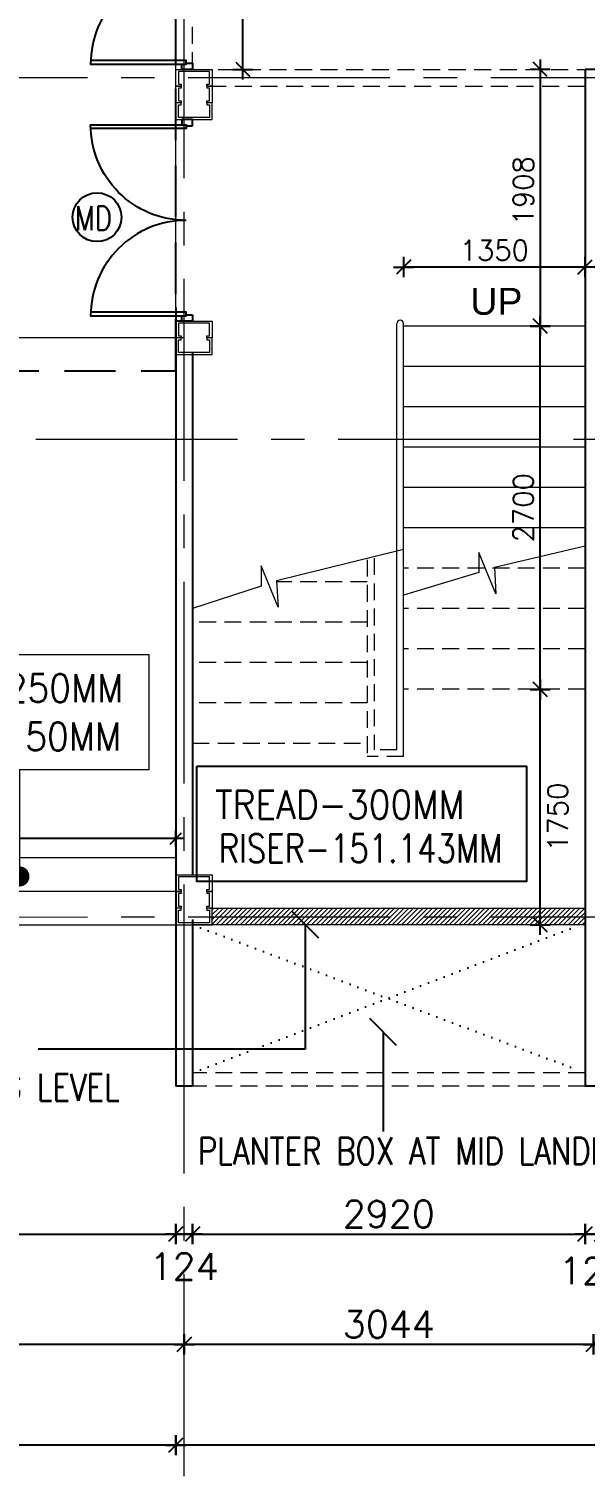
# Model space of a CAD drawing. Header units: inches. Extents: x -234845 to -176446, y -524542 to -442800.
# Drawn here: x -224345 to -220208, y -514338 to -503581 of the extents above; entities that cross this region are included whole.
import ezdxf
from ezdxf.enums import TextEntityAlignment as Align

# ---------------------------------------------------------------- set-up
doc = ezdxf.new("R2010")
doc.units = ezdxf.units.IN
doc.header["$MEASUREMENT"] = 0
doc.header["$PDMODE"] = 34
doc.header["$PDSIZE"] = -10
for name, pattern in [('CENTER2', [1.125, 0.75, -0.125, 0.125, -0.125]), ('DASHED', [19.05, 12.7, -6.35]), ('DOT2', [0.125, 0, -0.125]), ('HIDDEN', [0.375, 0.25, -0.125])]:
    doc.linetypes.add(name, pattern=pattern)
for name, color, linetype in [('ADOOR', 14, 'Continuous'), ('arrow', 23, 'Continuous'), ('COLUMN', 6, 'Continuous'), ('Dim dotted', 30, 'Continuous'), ('Dimension', 10, 'Continuous'), ('DOOR', 34, 'Continuous'), ('GFRG PANELS', 4, 'Continuous'), ('GLASS', 8, 'Continuous'), ('H', 251, 'Continuous'), ('MISC', 2, 'Continuous'), ('rail', 11, 'Continuous'), ('STEPS', 161, 'Continuous'), ('win tag', 144, 'Continuous')]:
    doc.layers.add(name, color=color, linetype=linetype)
doc.layers.add('Grid', color=254, linetype='Continuous', lineweight=15)
doc.layers.add('TEXT', color=32, linetype='Continuous', lineweight=18)
doc.styles.add('RMTXT', font='romans.shx')
doc.styles.get("Standard").update_dxf_attribs({"font": 'arial.ttf'})
doc.styles.add('style1', font='romans.shx', dxfattribs={"width": 0.8})
doc.dimstyles.new('ELEV-DIM', dxfattribs={"dimtxt": 150, "dimasz": 1, "dimexe": 100, "dimexo": 150, "dimgap": 50, "dimtad": 1, "dimdec": 0, "dimzin": 0, "dimdsep": 46, "dimtxsty": 'RMTXT', "dimblk": 'ARH4', "dimcen": 0.09375, "dimdle": 100, "dimse1": 1, "dimse2": 1, "dimclrd": 256, "dimclre": 256, "dimclrt": 151, "dimadec": 0, "dimazin": 0, "dimtfac": 50, "dimtdec": 0, "dimtofl": 0, "dimtmove": 2, "dimatfit": 3, "dimldrblk": 'OBLIQUE', "dimfxl": 1, "dimtolj": 1, "dimtzin": 0, "dimlwd": -1, "dimlwe": -1, "dimarcsym": 0})

# ---------------------------------------------------------------- blocks, each defined once
blk = doc.blocks.new('ARH4')
for p, q in [((0, -75), (0, 75)), ((-53.033, -53.033), (53.033, 53.033)), ((75, 0), (-75, 0))]:
    blk.add_line(p, q)
blk = doc.blocks.new('*D385')
at = {"layer": 'DEFPOINTS', "color": 0, "transparency": 16777216}
for p in [(-183410, -511490), (-223252, -514024), (-223252, -514108)]:
    blk.add_point(p, dxfattribs=at)
at = {"layer": 'Dimension', "transparency": 16777216}
blk.add_line((-183411, -514108), (-223251, -514108), dxfattribs=at)
at = {"layer": 'Dimension', "transparency": 16777216, "rotation": 180}
blk.add_blockref('ARH4', (-223252, -514108), dxfattribs=at)
at = {"layer": 'Dimension', "transparency": 16777216}
blk.add_blockref('ARH4', (-183410, -514108), dxfattribs=at)
at = {"layer": 'Dimension', "color": 151, "lineweight": 0, "transparency": 16777216, "insert": (-204051, -513958), "char_height": 200, "attachment_point": 5, "style": 'RMTXT'}
blk.add_mtext('\\A1;39842', dxfattribs=at)
blk = doc.blocks.new('_Oblique')
at = {"color": 0, "linetype": 'ByBlock', "lineweight": -2}
blk.add_line((-0.5, -0.5), (0.5, 0.5), dxfattribs=at)
blk = doc.blocks.new('*D398')
at = {"layer": 'DEFPOINTS', "color": 0, "transparency": 16777216}
for p in [(-217102, -510506), (-220146, -511514), (-220146, -513359)]:
    blk.add_point(p, dxfattribs=at)
at = {"layer": 'Dimension', "transparency": 16777216}
blk.add_line((-217103, -513359), (-220145, -513359), dxfattribs=at)
at = {"layer": 'Dimension', "transparency": 16777216, "rotation": 180}
blk.add_blockref('ARH4', (-220146, -513359), dxfattribs=at)
at = {"layer": 'Dimension', "transparency": 16777216}
blk.add_blockref('ARH4', (-217102, -513359), dxfattribs=at)
at = {"layer": 'Dimension', "color": 151, "lineweight": 0, "transparency": 16777216, "insert": (-218624, -513209), "char_height": 200, "attachment_point": 5, "style": 'RMTXT'}
blk.add_mtext('\\A1;3044', dxfattribs=at)
blk = doc.blocks.new('*D399')
at = {"layer": 'DEFPOINTS', "color": 0, "transparency": 16777216}
for p in [(-220146, -511514), (-223190, -511822), (-223190, -513359)]:
    blk.add_point(p, dxfattribs=at)
at = {"layer": 'Dimension', "transparency": 16777216}
blk.add_line((-220147, -513359), (-223189, -513359), dxfattribs=at)
at = {"layer": 'Dimension', "transparency": 16777216, "rotation": 180}
blk.add_blockref('ARH4', (-223190, -513359), dxfattribs=at)
at = {"layer": 'Dimension', "transparency": 16777216}
blk.add_blockref('ARH4', (-220146, -513359), dxfattribs=at)
at = {"layer": 'Dimension', "color": 151, "lineweight": 0, "transparency": 16777216, "insert": (-221668, -513209), "char_height": 200, "attachment_point": 5, "style": 'RMTXT'}
blk.add_mtext('\\A1;3044', dxfattribs=at)
blk = doc.blocks.new('*D453')
at = {"layer": 'DEFPOINTS', "color": 0, "transparency": 16777216}
for p in [(-223252, -501757), (-223252, -502452), (-229486, -505564)]:
    blk.add_point(p, dxfattribs=at)
at = {"layer": 'Dimension', "transparency": 16777216}
blk.add_line((-229485, -502452), (-223253, -502452), dxfattribs=at)
at = {"layer": 'Dimension', "transparency": 16777216, "rotation": 180}
blk.add_blockref('ARH4', (-229486, -502452), dxfattribs=at)
at = {"layer": 'Dimension', "transparency": 16777216}
blk.add_blockref('ARH4', (-223252, -502452), dxfattribs=at)
at = {"layer": 'Dimension', "color": 151, "lineweight": 0, "transparency": 16777216, "insert": (-226693, -502311), "char_height": 200, "attachment_point": 5, "style": 'RMTXT'}
blk.add_mtext('\\A1;6234', dxfattribs=at)
blk = doc.blocks.new('*D828')
at = {"layer": 'DEFPOINTS', "color": 0, "transparency": 16777216}
for p in [(-229486, -511440, 2), (-223252, -511440), (-223252, -512539)]:
    blk.add_point(p, dxfattribs=at)
at = {"layer": 'Dimension', "transparency": 16777216}
blk.add_line((-229485, -512539), (-223253, -512539), dxfattribs=at)
at = {"layer": 'Dimension', "transparency": 16777216, "rotation": 180}
blk.add_blockref('ARH4', (-229486, -512539), dxfattribs=at)
at = {"layer": 'Dimension', "transparency": 16777216}
blk.add_blockref('ARH4', (-223252, -512539), dxfattribs=at)
at = {"layer": 'Dimension', "color": 151, "lineweight": 0, "transparency": 16777216, "insert": (-226369, -512389), "char_height": 200, "attachment_point": 5, "style": 'RMTXT'}
blk.add_mtext('\\A1;6234', dxfattribs=at)
blk = doc.blocks.new('*D829')
at = {"layer": 'DEFPOINTS', "color": 0, "transparency": 16777216}
for p in [(-223252, -511429), (-223128, -511440), (-223128, -512539)]:
    blk.add_point(p, dxfattribs=at)
at = {"layer": 'Dimension', "transparency": 16777216}
blk.add_line((-223251, -512539), (-223129, -512539), dxfattribs=at)
at = {"layer": 'Dimension', "transparency": 16777216, "rotation": 180}
blk.add_blockref('ARH4', (-223252, -512539), dxfattribs=at)
at = {"layer": 'Dimension', "transparency": 16777216}
blk.add_blockref('ARH4', (-223128, -512539), dxfattribs=at)
at = {"layer": 'Dimension', "color": 151, "lineweight": 0, "transparency": 16777216, "insert": (-223190, -512780), "char_height": 200, "attachment_point": 5, "style": 'RMTXT'}
blk.add_mtext('\\A1;124', dxfattribs=at)
blk = doc.blocks.new('*D455')
at = {"layer": 'DEFPOINTS', "color": 0, "transparency": 16777216}
for p in [(-220208, -510228), (-220084, -510240), (-220084, -512539)]:
    blk.add_point(p, dxfattribs=at)
at = {"layer": 'Dimension', "transparency": 16777216}
blk.add_line((-220207, -512539), (-220085, -512539), dxfattribs=at)
at = {"layer": 'Dimension', "transparency": 16777216, "rotation": 180}
blk.add_blockref('ARH4', (-220208, -512539), dxfattribs=at)
at = {"layer": 'Dimension', "transparency": 16777216}
blk.add_blockref('ARH4', (-220084, -512539), dxfattribs=at)
at = {"layer": 'Dimension', "color": 151, "lineweight": 0, "transparency": 16777216, "insert": (-220146, -512812), "char_height": 200, "attachment_point": 5, "style": 'RMTXT'}
blk.add_mtext('\\A1;124', dxfattribs=at)
blk = doc.blocks.new('A$C57853642')
at = {"layer": 'DOOR'}
for points in [[(-639.2, 179.8, 0.414214), (-1207.7, 748.2), (-1207.7, 179.8), (-1185.5, 179.8), (-1185.5, 747.8)], [(-639.2, 179.8, -0.414214), (-70.8, 748.2), (-70.8, 179.8), (-92.9, 179.8), (-92.9, 747.8)]]:
    blk.add_lwpolyline(points, format="xyb", dxfattribs=at)
for points in [[(-1201.3, 141.9), (-1239.2, 141.9), (-1239.2, 205), (-1207.7, 205), (-1207.7, 179.8), (-1201.3, 179.8)], [(-77.1, 141.9), (-39.2, 141.9), (-39.2, 205), (-70.8, 205), (-70.8, 179.8), (-77.1, 179.8)]]:
    blk.add_lwpolyline(points, close=True, dxfattribs=at)
blk = doc.blocks.new('*D543')
at = {"layer": 'DEFPOINTS', "color": 0, "transparency": 16777216}
for p in [(-223128, -510240), (-220208, -510240), (-220208, -512539)]:
    blk.add_point(p, dxfattribs=at)
at = {"layer": 'Dimension', "transparency": 16777216}
blk.add_line((-223127, -512539), (-220209, -512539), dxfattribs=at)
at = {"layer": 'Dimension', "transparency": 16777216, "rotation": 180}
blk.add_blockref('ARH4', (-223128, -512539), dxfattribs=at)
at = {"layer": 'Dimension', "transparency": 16777216}
blk.add_blockref('ARH4', (-220208, -512539), dxfattribs=at)
at = {"layer": 'Dimension', "color": 151, "lineweight": 0, "transparency": 16777216, "insert": (-221668, -512389), "char_height": 200, "attachment_point": 5, "style": 'RMTXT'}
blk.add_mtext('\\A1;2920', dxfattribs=at)
blk = doc.blocks.new('*D544')
at = {"layer": 'DEFPOINTS', "color": 0, "transparency": 16777216}
for p in [(-229424, -513010), (-223190, -513010), (-223190, -513359)]:
    blk.add_point(p, dxfattribs=at)
at = {"layer": 'Dimension', "transparency": 16777216}
for p, q in [((-229423, -513359), (-227304, -513359)), ((-223191, -513359), (-226499, -513359))]:
    blk.add_line(p, q, dxfattribs=at)
at = {"layer": 'Dimension', "transparency": 16777216, "rotation": 180}
blk.add_blockref('ARH4', (-229424, -513359), dxfattribs=at)
at = {"layer": 'Dimension', "transparency": 16777216}
blk.add_blockref('ARH4', (-223190, -513359), dxfattribs=at)
at = {"layer": 'Dimension', "color": 151, "lineweight": 0, "transparency": 16777216, "insert": (-226902, -513359), "char_height": 200, "attachment_point": 5, "style": 'RMTXT'}
blk.add_mtext('\\A1;6234', dxfattribs=at)
blk = doc.blocks.new('*D545')
at = {"layer": 'DEFPOINTS', "color": 0, "transparency": 16777216}
for p in [(-231886, -510321, 0), (-223252, -511429), (-231886, -514108)]:
    blk.add_point(p, dxfattribs=at)
at = {"layer": 'Dimension', "transparency": 16777216}
blk.add_line((-223253, -514108), (-231885, -514108), dxfattribs=at)
at = {"layer": 'Dimension', "transparency": 16777216, "rotation": 180}
blk.add_blockref('ARH4', (-231886, -514108), dxfattribs=at)
at = {"layer": 'Dimension', "transparency": 16777216}
blk.add_blockref('ARH4', (-223252, -514108), dxfattribs=at)
at = {"layer": 'Dimension', "color": 151, "lineweight": 0, "transparency": 16777216, "insert": (-227569, -513958), "char_height": 200, "attachment_point": 5, "style": 'RMTXT'}
blk.add_mtext('\\A1;8634', dxfattribs=at)
blk = doc.blocks.new('*D581')
at = {"layer": 'DEFPOINTS', "color": 0, "transparency": 16777216}
for p in [(-223252, -509598), (-223252, -509704, 0), (-226952, -509779, 0)]:
    blk.add_point(p, dxfattribs=at)
at = {"layer": 'Dim dotted', "transparency": 16777216}
for p, q in [((-226951, -509598), (-225416, -509598)), ((-223253, -509598), (-224788, -509598))]:
    blk.add_line(p, q, dxfattribs=at)
at = {"layer": 'Dim dotted', "transparency": 16777216, "xscale": 0.8, "yscale": 0.8, "zscale": 0.8, "rotation": 180}
blk.add_blockref('ARH4', (-226952, -509598), dxfattribs=at)
at = {"layer": 'Dim dotted', "transparency": 16777216, "xscale": 0.8, "yscale": 0.8, "zscale": 0.8}
blk.add_blockref('ARH4', (-223252, -509598), dxfattribs=at)
at = {"layer": 'Dim dotted', "color": 151, "transparency": 16777216, "insert": (-225102, -509598), "char_height": 150, "attachment_point": 5, "style": 'RMTXT'}
blk.add_mtext('\\A1;3700', dxfattribs=at)
blk = doc.blocks.new('*D582')
at = {"layer": 'DEFPOINTS', "color": 0, "transparency": 16777216}
for p in [(-222863, -501962), (-222754, -501962), (-222863, -503882)]:
    blk.add_point(p, dxfattribs=at)
at = {"layer": 'Dimension', "transparency": 16777216}
blk.add_line((-222754, -503881), (-222754, -501963), dxfattribs=at)
for p, rotation in [((-222754, -501962), 90), ((-222754, -503882), 270)]:
    blk.add_blockref('ARH4', p, dxfattribs=dict(at, rotation=rotation))
at = {"layer": 'Dimension', "color": 151, "lineweight": 0, "transparency": 16777216, "insert": (-222855, -502922), "char_height": 200, "attachment_point": 5, "rotation": 90, "style": 'RMTXT'}
blk.add_mtext('\\A1;1920', dxfattribs=at)
blk = doc.blocks.new('*D805')
at = {"layer": 'DEFPOINTS', "color": 0, "transparency": 16777216}
for p in [(-220858, -508490), (-220542, -508490), (-220263, -510240)]:
    blk.add_point(p, dxfattribs=at)
at = {"layer": 'Dim dotted', "transparency": 16777216}
blk.add_line((-220542, -510239), (-220542, -508491), dxfattribs=at)
for p, rotation in [((-220542, -508490), 90), ((-220542, -510240), 270)]:
    blk.add_blockref('ARH4', p, dxfattribs=dict(at, rotation=rotation))
at = {"layer": 'Dim dotted', "color": 151, "transparency": 16777216, "insert": (-220411, -509440), "char_height": 150, "attachment_point": 5, "rotation": 90, "style": 'RMTXT'}
blk.add_mtext('\\A1;1750', dxfattribs=at)
blk = doc.blocks.new('*D806')
at = {"layer": 'DEFPOINTS', "color": 0, "transparency": 16777216}
for p in [(-220208, -503882), (-220542, -505790), (-220373, -505790)]:
    blk.add_point(p, dxfattribs=at)
at = {"layer": 'Dim dotted', "transparency": 16777216}
blk.add_line((-220542, -503883), (-220542, -505789), dxfattribs=at)
for p, rotation in [((-220542, -503882), 90), ((-220542, -505790), 270)]:
    blk.add_blockref('ARH4', p, dxfattribs=dict(at, rotation=rotation))
at = {"layer": 'Dim dotted', "color": 151, "transparency": 16777216, "insert": (-220667, -504784), "char_height": 150, "attachment_point": 5, "rotation": 90, "style": 'RMTXT'}
blk.add_mtext('\\A1;1908', dxfattribs=at)
blk = doc.blocks.new('*D807')
at = {"layer": 'DEFPOINTS', "color": 0, "transparency": 16777216}
for p in [(-221558, -505351), (-220208, -505912), (-221558, -506332)]:
    blk.add_point(p, dxfattribs=at)
at = {"layer": 'Dim dotted', "transparency": 16777216}
blk.add_line((-220209, -505351), (-221557, -505351), dxfattribs=at)
at = {"layer": 'Dim dotted', "transparency": 16777216, "rotation": 180}
blk.add_blockref('ARH4', (-221558, -505351), dxfattribs=at)
at = {"layer": 'Dim dotted', "transparency": 16777216}
blk.add_blockref('ARH4', (-220208, -505351), dxfattribs=at)
at = {"layer": 'Dim dotted', "color": 151, "transparency": 16777216, "insert": (-220883, -505226), "char_height": 150, "attachment_point": 5, "style": 'RMTXT'}
blk.add_mtext('\\A1;1350', dxfattribs=at)
blk = doc.blocks.new('*D808')
at = {"layer": 'DEFPOINTS', "color": 0, "transparency": 16777216}
for p in [(-221027, -505790), (-220542, -505790), (-220773, -508490)]:
    blk.add_point(p, dxfattribs=at)
at = {"layer": 'Dim dotted', "transparency": 16777216}
blk.add_line((-220542, -508489), (-220542, -505791), dxfattribs=at)
for p, rotation in [((-220542, -505790), 90), ((-220542, -508490), 270)]:
    blk.add_blockref('ARH4', p, dxfattribs=dict(at, rotation=rotation))
at = {"layer": 'Dim dotted', "color": 151, "transparency": 16777216, "insert": (-220667, -507140), "char_height": 150, "attachment_point": 5, "rotation": 90, "style": 'RMTXT'}
blk.add_mtext('\\A1;2700', dxfattribs=at)

msp = doc.modelspace()

# ---------------------------------------------------------------- hatches: boundary and pattern name
at = {"layer": 'H', "lineweight": 0}
h = msp.add_hatch(dxfattribs=at)
h.set_pattern_fill('ANSI31', color=256, scale=200, style=0)
h.set_pattern_definition([(45, (-223127.989, -510239.67), (-17.67767, 17.67767), [])])
h.paths.add_polyline_path([(-222982, -510115.7), (-222982, -510177.7), (-220208, -510177.7), (-220208, -510115.7)])
h.paths.add_polyline_path([(-222982, -510239.7), (-223128, -510239.7), (-220208, -510239.7), (-220208, -510177.7), (-222982, -510177.7)])

# ---------------------------------------------------------------- linework, layer by layer
at = {"layer": 'ADOOR', "lineweight": 0}
for p, q in [((-223252, -503911.7), (-223252, -502411.7, 0.5)), ((-223252, -505753.7, -0.5), (-223252, -504253.7))]:
    msp.add_line(p, q, dxfattribs=at)
at = {"layer": 'ADOOR', "linetype": 'DASHED', "lineweight": 0, "ltscale": 10}
for p, q in [((-223128, -503881.7), (-223128, -502381.7, 0.5)), ((-223128, -503881.7), (-220208, -503881.7)), ((-223004, -504005.7), (-220208, -504005.7))]:
    msp.add_line(p, q, dxfattribs=at)
at = {"layer": 'COLUMN', "lineweight": 0, "ltscale": 505}
for p, q in [((-223212, -504005.7), (-223212, -504020.7)), ((-223022, -504005.7), (-223022, -504020.7)), ((-223212, -509991.7), (-223212, -510006.7)), ((-223022, -509991.7), (-223022, -510006.7))]:
    msp.add_line(p, q, dxfattribs=at)
for points in [[(-223212, -504005.7), (-223252, -504005.7), (-223252, -503881.7), (-222982, -503881.7), (-222982, -504005.7), (-223022, -504005.7), (-223022, -503990.7), (-223002, -503990.7), (-223002, -503896.7), (-223232, -503896.7), (-223232, -503990.7), (-223212, -503990.7), (-223212, -504005.7)], [(-223212, -504129.7), (-223252, -504129.7), (-223252, -504005.7), (-223212, -504005.7)], [(-223212, -504020.7), (-223232, -504020.7), (-223232, -504114.7), (-223212, -504114.7), (-223212, -504129.7)], [(-223022, -504005.7), (-222982, -504005.7), (-222982, -504129.7), (-223022, -504129.7), (-223022, -504114.7), (-223002, -504114.7), (-223002, -504020.7), (-223022, -504020.7)], [(-223212, -504129.7), (-223252, -504129.7), (-223252, -504253.7), (-222982, -504253.7), (-222982, -504129.7), (-223022, -504129.7), (-223022, -504144.7), (-223002, -504144.7), (-223002, -504238.7), (-223232, -504238.7), (-223232, -504144.7), (-223212, -504144.7), (-223212, -504129.7)], [(-223212, -509991.7), (-223252, -509991.7), (-223252, -509867.7), (-222982, -509867.7), (-222982, -509991.7), (-223022, -509991.7), (-223022, -509976.7), (-223002, -509976.7), (-223002, -509882.7), (-223232, -509882.7), (-223232, -509976.7), (-223212, -509976.7), (-223212, -509991.7)], [(-223212, -510115.7), (-223252, -510115.7), (-223252, -509991.7), (-223212, -509991.7)], [(-223212, -510006.7), (-223232, -510006.7), (-223232, -510100.7), (-223212, -510100.7), (-223212, -510115.7)], [(-223022, -509991.7), (-222982, -509991.7), (-222982, -510115.7), (-223022, -510115.7), (-223022, -510100.7), (-223002, -510100.7), (-223002, -510006.7), (-223022, -510006.7)], [(-223212, -510115.7), (-223252, -510115.7), (-223252, -510239.7), (-222982, -510239.7), (-222982, -510115.7), (-223022, -510115.7), (-223022, -510130.7), (-223002, -510130.7), (-223002, -510224.7), (-223232, -510224.7), (-223232, -510130.7), (-223212, -510130.7), (-223212, -510115.7)]]:
    msp.add_lwpolyline(points, dxfattribs=at)
at = {"layer": 'COLUMN', "lineweight": 0, "ltscale": 505, "elevation": -0.5}
for points in [[(-223212, -505877.7), (-223252, -505877.7), (-223252, -505753.7), (-222982, -505753.7), (-222982, -505877.7), (-223022, -505877.7), (-223022, -505862.7), (-223002, -505862.7), (-223002, -505768.7), (-223232, -505768.7), (-223232, -505862.7), (-223212, -505862.7), (-223212, -505877.7)], [(-223212, -505877.7), (-223252, -505877.7), (-223252, -506001.7), (-222982, -506001.7), (-222982, -505877.7), (-223022, -505877.7), (-223022, -505892.7), (-223002, -505892.7), (-223002, -505986.7), (-223232, -505986.7), (-223232, -505892.7), (-223212, -505892.7), (-223212, -505877.7)]]:
    msp.add_lwpolyline(points, dxfattribs=at)
at = {"layer": 'Dim dotted', "linetype": 'DOT2', "ltscale": 500}
for p, q in [((-223128, -511339.7), (-220208, -510227.7)), ((-223128, -510239.7), (-220208, -511339.7))]:
    msp.add_line(p, q, dxfattribs=at)
at = {"layer": 'DOOR', "lineweight": 0}
for points in [[(-221558.5, -507451.4), (-222502.3, -507683.8), (-222491.3, -507878.7), (-222617.2, -507572.6), (-222617.2, -507722), (-223128.5, -507889.7)], [(-220208, -507426.1), (-220882.3, -507583.8), (-220871.3, -507778.7), (-220997.2, -507472.6), (-220997.2, -507622), (-221558.5, -507789.7)]]:
    msp.add_lwpolyline(points, dxfattribs=at)
at = {"layer": 'GFRG PANELS'}
for p, q in [((-218064, -503881.7), (-220208, -503881.7)), ((-220208, -503881.7), (-220208, -511439.7)), ((-223252, -505651.7), (-223252, -511439.7)), ((-223128, -505753.7), (-223252, -505753.7)), ((-223128, -505986.7), (-223128, -509867.7)), ((-223128, -510199.7), (-223128, -511439.7)), ((-223128, -511439.7), (-223252, -511439.7)), ((-220084, -511439.7), (-220208, -511439.7))]:
    msp.add_line(p, q, dxfattribs=at)
at = {"layer": 'GLASS', "color": 11, "linetype": 'DASHED', "ltscale": 30, "elevation": 2.2}
msp.add_lwpolyline([(-225795.9, -506121.7), (-223252, -506121.7), (-223252, -501961.7), (-225795.9, -501961.7)], close=True, dxfattribs=at)
at = {"layer": 'Grid', "linetype": 'CENTER2', "lineweight": 5, "ltscale": 2000}
for p, q in [((-223190, -511439.7), (-223190, -491320.7)), ((-183410, -503943.7), (-233183.3, -503943.7)), ((-223190, -505877.7, -0.5), (-233183.3, -505877.7, -0.5)), ((-195794, -506633.7), (-233183.3, -506633.7)), ((-183410, -510177.7), (-233183.4, -510186.1)), ((-223190, -514337.6), (-223190, -511439.7))]:
    msp.add_line(p, q, dxfattribs=at)
at = {"layer": 'MISC', "color": 8}
msp.add_lwpolyline([(-223095.1, -509061), (-220643.1, -509061), (-220643.1, -509918.8), (-223095.1, -509918.8)], close=True, dxfattribs=at)
at = {"layer": 'rail', "lineweight": 5, "ltscale": 100}
for p, q in [((-221608.5, -508939.7), (-221608.5, -505771.4)), ((-221558.5, -508989.7), (-221558.5, -505771.4))]:
    msp.add_line(p, q, dxfattribs=at)
msp.add_arc((-221583.5, -505771.4), 25, 0, 180, dxfattribs=at)
at = {"layer": 'STEPS', "lineweight": 5, "ltscale": 100}
for p, q in [((-220208, -505789.7), (-221558.5, -505789.7)), ((-220208, -506089.7), (-221558.5, -506089.7)), ((-220208, -506389.7), (-221558.5, -506389.7)), ((-220208, -506689.7), (-221558.5, -506689.7)), ((-220208, -506989.7), (-221558.5, -506989.7)), ((-220208, -507289.7), (-221558.5, -507289.7)), ((-226952, -509739.7), (-223252, -509739.7)), ((-226952, -509989.7), (-223252, -509989.7)), ((-223004, -510115.7), (-220208, -510115.7)), ((-229486, -510239.7), (-223252, -510239.7)), ((-220208, -510239.7), (-223128, -510239.7))]:
    msp.add_line(p, q, dxfattribs=at)
at = {"layer": 'STEPS', "linetype": 'HIDDEN', "lineweight": 5, "ltscale": 500}
for p, q in [((-221828, -507526.1), (-221828, -508989.7)), ((-221778, -507514.4), (-221778, -508939.7)), ((-220208, -507589.7), (-221558.5, -507589.7)), ((-221828, -507689.7), (-222501.9, -507689.7)), ((-220208, -507889.7), (-221558.5, -507889.7)), ((-221828, -507989.7), (-223128, -507989.7)), ((-220208, -508189.7), (-221558.5, -508189.7)), ((-221828, -508289.7), (-223128, -508289.7)), ((-220208, -508489.7), (-221558.5, -508489.7)), ((-221828, -508589.7), (-223128, -508589.7)), ((-223128.5, -508889.7), (-221828, -508889.7)), ((-221558.5, -508989.7), (-221828, -508989.7)), ((-221608.5, -508939.7), (-221778, -508939.7)), ((-223252, -511439.7), (-223252, -510239.7)), ((-220208, -511339.7), (-223128, -511339.7)), ((-220208, -511439.7), (-223128, -511439.7))]:
    msp.add_line(p, q, dxfattribs=at)
at = {"layer": 'TEXT', "elevation": 0}
msp.add_lwpolyline([(-225653.5, -508229.7), (-223453.9, -508229.7), (-223453.9, -509087.5), (-225653.5, -509087.5)], close=True, dxfattribs=at)
at = {"layer": 'win tag'}
msp.add_circle((-223838.3, -504980.4, -0.5), 181.8, dxfattribs=at)

# ---------------------------------------------------------------- block references
at = {"layer": 'GFRG PANELS', "extrusion": (3.81666e-16, -0.000309778, 1), "xscale": -1.25000022032587, "yscale": 1.25000022032587, "zscale": 1.25000022032587, "rotation": 90.00000000014117}
for p in [(-222950.7, -503930.7, 156.1), (-222950.7, -505802.7, 156.2)]:
    msp.add_blockref('A$C57853642', p, dxfattribs=at)

# ---------------------------------------------------------------- texts
at = {"layer": 'TEXT'}
msp.add_text('UP', height=200, dxfattribs=at).set_placement((-221061.8, -505705.6))
at = {"layer": 'TEXT', "style": 'RMTXT'}
for s, width, p in [('TREAD-250MM', 0.9, (-224570.8, -508481.1, 0)), ('RISER-150MM', 0.9, (-224562.5, -508840.3, 0)), ('TREAD-300MM', 0.9, (-222032.2, -509346.4)), ('RISER-151.143MM', 0.8, (-221878.4, -509671.6))]:
    msp.add_text(s, height=210, dxfattribs=dict(at, width=width)).set_placement(p, align=Align.MIDDLE)
at = {"layer": 'TEXT', "style": 'style1', "width": 0.8}
for s, p in [('MID LANDING LEVEL', (-225753.7, -511548.2)), ('PLANTER BOX AT MID LANDING LEVEL', (-223088.7, -512020.6))]:
    msp.add_text(s, height=200, dxfattribs=at).set_placement(p)
at = {"layer": 'win tag', "style": 'style1', "width": 0.8}
msp.add_text('MD', height=178.5, dxfattribs=at).set_placement((-224002.2, -505077.4, -0.5))

# ---------------------------------------------------------------- dimensions: what is measured, and where the dimension line sits
at = {"layer": 'Dim dotted'}
for base, p1, p2, picture, middle in [((-220541.8, -505789.7), (-220208, -503881.7), (-220373.2, -505789.7), '*D806', (-220666.8, -504784.2)), ((-220541.8, -508489.7), (-220262.9, -510239.7), (-220858.2, -508489.7), '*D805', (-220410.8, -509439.7))]:
    dim = msp.add_linear_dim(base=base, p1=p1, p2=p2, angle=90, dimstyle='ELEV-DIM', override={"dimfxl": 50, "dimfxlon": 1}, dxfattribs=at)
    dim.commit()
    dim.dimension.update_dxf_attribs({"geometry": picture, "text_midpoint": middle, "dimtype": 160})
for base, p1, p2, angle, picture, middle in [((-221558.4595, -505351.0459), (-220207.9887, -505912.307), (-221558.4595, -506332.4767), 180, '*D807', (-220883.2241, -505226.0459)), ((-220541.8, -505789.7), (-220773.4, -508489.7), (-221027.3, -505789.7), 90, '*D808', (-220666.8, -507139.7))]:
    dim = msp.add_linear_dim(base=base, p1=p1, p2=p2, angle=angle, dimstyle='ELEV-DIM', override={"dimfxl": 50, "dimfxlon": 1}, dxfattribs=at)
    dim.commit()
    dim.dimension.update_dxf_attribs({"geometry": picture, "text_midpoint": middle})
dim = msp.add_linear_dim(base=(-223252, -509598.1), p1=(-226952, -509779.4, 0), p2=(-223252, -509704.4, 0), dimstyle='ELEV-DIM', override={"dimasz": 0.8, "dimfxl": 50, "dimfxlon": 1}, dxfattribs=at)
dim.commit()
dim.dimension.update_dxf_attribs({"geometry": '*D581', "text_midpoint": (-225102, -509598.1), "dimtype": 160})
at = {"layer": 'Dimension', "lineweight": 0}
for base, p1, p2, override, picture, middle in [((-223252, -502452), (-229486, -505563.8), (-223252, -501757.1), {"dimtxt": 200, "dimgap": 1}, '*D453', (-226693.2, -502311.4)), ((-220084, -512539.2), (-220208, -510227.7), (-220084, -510239.7), {"dimtxt": 200}, '*D455', (-220146, -512811.6)), ((-223128, -512539.2), (-223252, -511429.2), (-223128, -511439.7), {"dimtxt": 200}, '*D829', (-223190, -512780.5)), ((-223190, -513359.3), (-229424, -513010.3), (-223190, -513010.3), {"dimtxt": 200}, '*D544', (-226901.9, -513359.3))]:
    dim = msp.add_linear_dim(base=base, p1=p1, p2=p2, dimstyle='ELEV-DIM', override=override, dxfattribs=at)
    dim.commit()
    dim.dimension.update_dxf_attribs({"geometry": picture, "text_midpoint": middle, "dimtype": 160})
for base, p1, p2, angle, override, picture, middle in [((-222754.2, -501961.7), (-222862.9, -503881.7), (-222862.9, -501961.7), 90, {"dimtxt": 200, "dimgap": 1}, '*D582', (-222855.2, -502921.7)), ((-220146, -513359.3), (-217102, -510506.3), (-220146, -511513.5), 180, {"dimtxt": 200}, '*D398', (-218624, -513209.3)), ((-223190, -513359.3), (-220146, -511513.5), (-223190, -511821.8), 180, {"dimtxt": 200}, '*D399', (-221668, -513209.3))]:
    dim = msp.add_linear_dim(base=base, p1=p1, p2=p2, angle=angle, dimstyle='ELEV-DIM', override=override, dxfattribs=at)
    dim.commit()
    dim.dimension.update_dxf_attribs({"geometry": picture, "text_midpoint": middle})
for base, p1, p2, picture, middle in [((-220208, -512539.2), (-223128, -510239.7), (-220208, -510239.7), '*D543', (-221668, -512389.2)), ((-231886.3, -514107.8), (-223252, -511429.2), (-231886.3, -510321.5, 0), '*D545', (-227569.1, -513957.8)), ((-223252, -512539.2), (-229486, -511440, 1.7), (-223252, -511439.7), '*D828', (-226369, -512389.2))]:
    dim = msp.add_linear_dim(base=base, p1=p1, p2=p2, dimstyle='ELEV-DIM', override={"dimtxt": 200}, dxfattribs=at)
    dim.commit()
    dim.dimension.update_dxf_attribs({"geometry": picture, "text_midpoint": middle})
dim = msp.add_linear_dim(base=(-223252, -514107.8), p1=(-183410, -511489.7), p2=(-223252, -514024.1), angle=180, dimstyle='ELEV-DIM', override={"dimtxt": 200}, dxfattribs=at)
dim.commit()
dim.dimension.update_dxf_attribs({"geometry": '*D385', "text_midpoint": (-204051.2, -513957.8), "dimtype": 160})

# ---------------------------------------------------------------- leaders
at = {"layer": 'arrow'}
for points, override in [([(-224416, -509880.8), (-224416, -509087.5)], {"dimasz": 150, "dimtad": 0, "dimldrblk": 'Dot'}), ([(-222289.3, -510239.7), (-222289.3, -511163.8), (-224276.3, -511163.8)], {"dimasz": 200, "dimtad": 0}), ([(-221709.6, -511036.3), (-221709.6, -511776.4)], {"dimasz": 200, "dimtad": 0})]:
    msp.add_leader(points, dimstyle='ELEV-DIM', override=override, dxfattribs=at)

doc.saveas('drawing.dxf')
